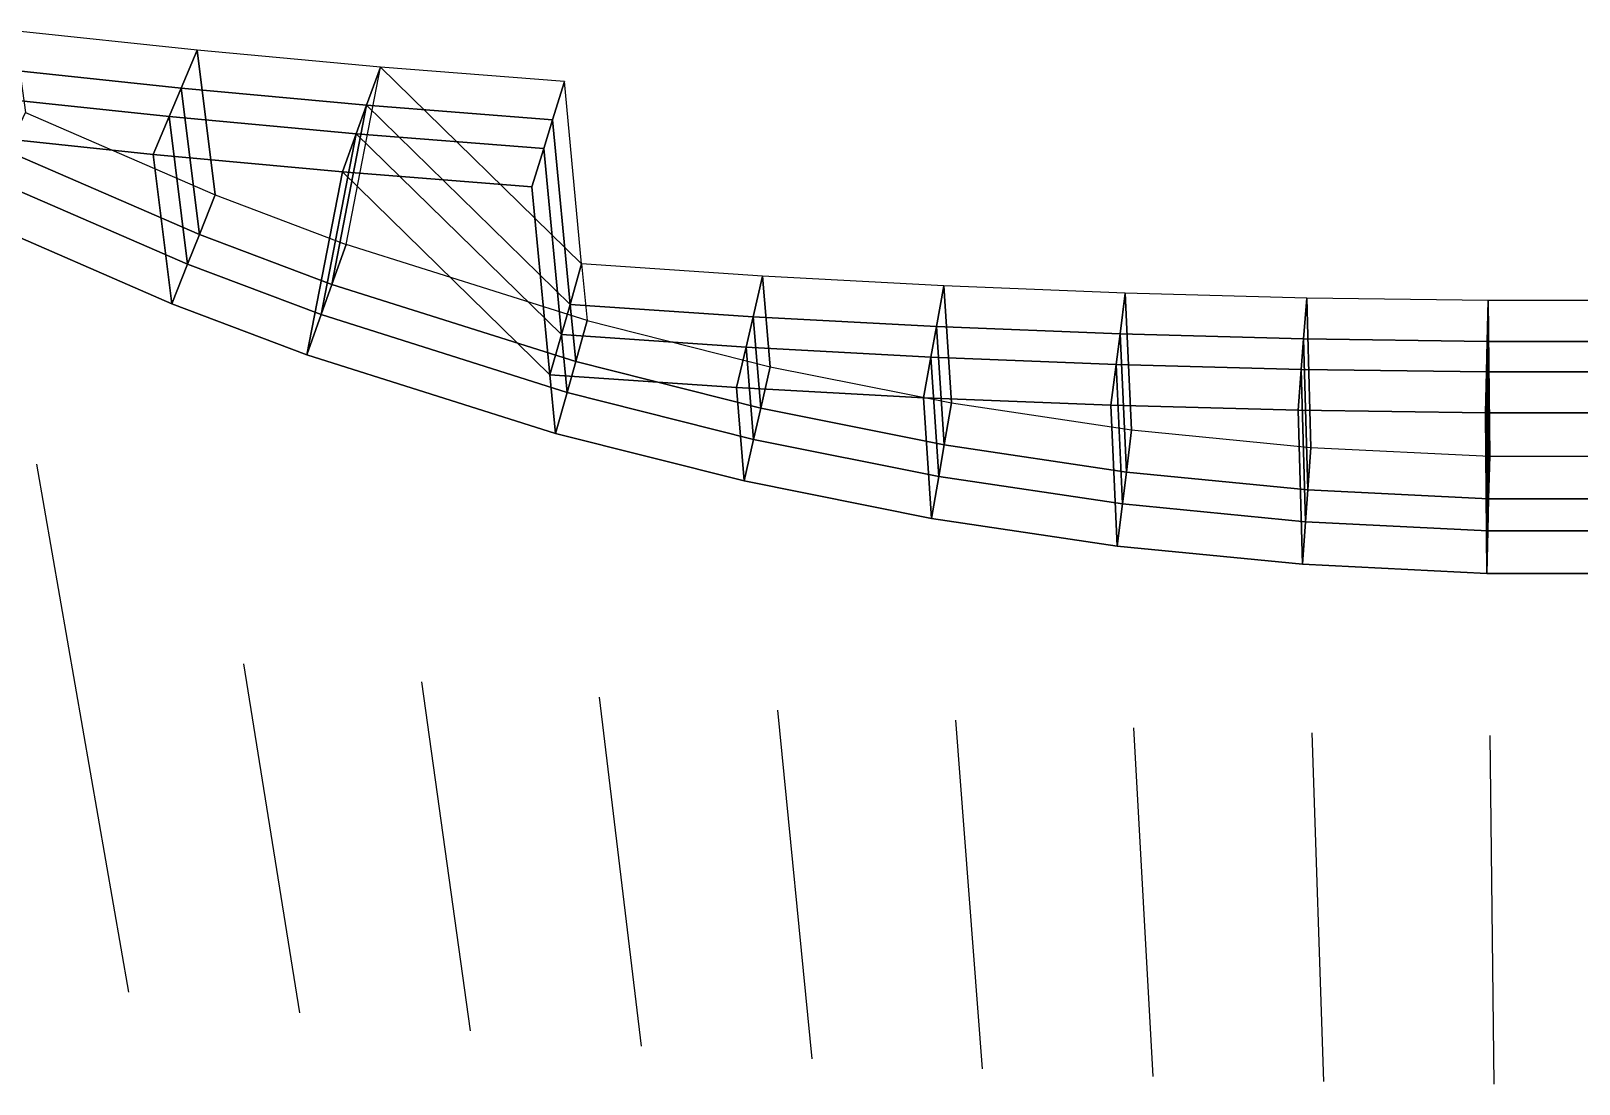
# Model space of a CAD drawing. Extents: x -21.3 to 21.3, y -21.5 to 21.5.
# Drawn here: x -7.74 to 0, y -21.5 to -16.24 of the extents above; entities that cross this region are included whole.
import ezdxf

# ---------------------------------------------------------------- set-up
doc = ezdxf.new("R2010")
doc.units = 0

msp = doc.modelspace()

# ---------------------------------------------------------------- linework, layer by layer
at = {"layer": 'Crown wall bottom'}
for points in [[(-6.81564, -17.05952, 29.20223), (-6.9064, -16.33658, 29.59168), (-7.82099, -16.24, 29.41674), (-7.76431, -16.64744, 29.20322)], [(-6.16106, -17.30677, 29.20218), (-5.98968, -16.42088, 29.74438), (-6.9064, -16.33658, 29.59168), (-6.81564, -17.05952, 29.20223)], [(-6.89466, -17.25731, 29.5408), (-6.98648, -16.52599, 29.93477), (-7.91166, -16.42829, 29.7578), (-7.85433, -16.84046, 29.54181)], [(-4.95697, -17.68817, 29.20286), (-6.16106, -17.30677, 29.20218), (-5.98968, -16.42088, 29.74438), (-4.98505, -17.40492, 29.3678)], [(-4.98505, -17.40492, 29.3678), (-5.07115, -16.49299, 29.87499), (-5.98968, -16.42088, 29.74438)], [(-6.23249, -17.50743, 29.54075), (-6.05913, -16.61127, 30.08924), (-6.98648, -16.52599, 29.93477), (-6.89466, -17.25731, 29.5408)], [(-6.95393, -17.40565, 29.79473), (-7.04653, -16.66805, 30.19209), (-7.97967, -16.56951, 30.0136), (-7.92185, -16.98522, 29.79575)], [(-5.01444, -17.89325, 29.54145), (-6.23249, -17.50743, 29.54075), (-6.05913, -16.61127, 30.08924), (-5.04285, -17.60672, 29.7083)], [(-5.04285, -17.60672, 29.7083), (-5.12994, -16.68421, 30.22136), (-6.05913, -16.61127, 30.08924)], [(-6.28606, -17.65792, 29.79469), (-6.11121, -16.75406, 30.34789), (-7.04653, -16.66805, 30.19209), (-6.95393, -17.40565, 29.79473)], [(-5.05755, -18.04706, 29.79538), (-6.28606, -17.65792, 29.79469), (-6.11121, -16.75406, 30.34789), (-5.0862, -17.75807, 29.96367)], [(-5.0862, -17.75807, 29.96367), (-5.17404, -16.82763, 30.48115), (-6.11121, -16.75406, 30.34789)], [(-4.08014, -17.46607, 29.47098), (-4.98505, -17.40492, 29.3678), (-4.95697, -17.68817, 29.20286), (-4.04304, -17.91839, 29.20334)], [(-3.17433, -17.5149, 29.55337), (-4.08014, -17.46607, 29.47098), (-4.04304, -17.91839, 29.20334), (-3.1367, -18.09958, 29.20302)], [(-2.26786, -17.55147, 29.61508), (-3.17433, -17.5149, 29.55337), (-3.1367, -18.09958, 29.20302), (-2.2363, -18.23368, 29.20243)], [(-1.3609, -17.57583, 29.65617), (-2.26786, -17.55147, 29.61508), (-2.2363, -18.23368, 29.20243), (-1.34014, -18.32202, 29.20201)], [(-4.12744, -17.66858, 29.81267), (-5.04285, -17.60672, 29.7083), (-5.01444, -17.89325, 29.54145), (-4.08992, -18.12614, 29.54193)], [(-0.45366, -17.588, 29.6767), (-1.3609, -17.57583, 29.65617), (-1.34014, -18.32202, 29.20201), (-0.44653, -18.36617, 29.20162)], [(-0.44653, -18.36617, 29.20162), (0.44653, -18.36617, 29.20162), (0.45366, -17.588, 29.6767), (-0.45366, -17.588, 29.6767)], [(-3.21114, -17.71797, 29.89602), (-4.12744, -17.66858, 29.81267), (-4.08992, -18.12614, 29.54193), (-3.17307, -18.30943, 29.54161)], [(-4.16292, -17.82046, 30.06894), (-5.0862, -17.75807, 29.96367), (-5.05755, -18.04706, 29.79538), (-4.12507, -18.28195, 29.79587)], [(-2.29415, -17.75497, 29.95844), (-3.21114, -17.71797, 29.89602), (-3.17307, -18.30943, 29.54161), (-2.26223, -18.44509, 29.54101)], [(-1.37668, -17.7796, 30.00001), (-2.29415, -17.75497, 29.95844), (-2.26223, -18.44509, 29.54101), (-1.35568, -18.53445, 29.54059)], [(-0.45892, -17.79191, 30.02078), (-1.37668, -17.7796, 30.00001), (-1.35568, -18.53445, 29.54059), (-0.4517, -18.57911, 29.54019)], [(-0.4517, -18.57911, 29.54019), (0.4517, -18.57911, 29.54019), (0.45892, -17.79191, 30.02078), (-0.45892, -17.79191, 30.02078)], [(-3.23874, -17.87028, 30.15301), (-4.16292, -17.82046, 30.06894), (-4.12507, -18.28195, 29.79587), (-3.20035, -18.46682, 29.79555)], [(-2.31387, -17.90759, 30.21596), (-3.23874, -17.87028, 30.15301), (-3.20035, -18.46682, 29.79555), (-2.28167, -18.60364, 29.79494)], [(-1.38851, -17.93244, 30.25789), (-2.31387, -17.90759, 30.21596), (-2.28167, -18.60364, 29.79494), (-1.36734, -18.69377, 29.79452)], [(-0.46287, -17.94485, 30.27884), (-1.38851, -17.93244, 30.25789), (-1.36734, -18.69377, 29.79452), (-0.45559, -18.73881, 29.79412)], [(-0.45559, -18.73881, 29.79412), (0.45559, -18.73881, 29.79412), (0.46287, -17.94485, 30.27884), (-0.46287, -17.94485, 30.27884)]]:
    msp.add_3dface(points, dxfattribs=at)
at = {"layer": 'Crown wall side1'}
for points in [[(-6.81564, -17.05952, 29.20223), (-6.9064, -16.33658, 29.59168), (-6.98648, -16.52599, 29.93477), (-6.89466, -17.25731, 29.5408)], [(-6.16106, -17.30677, 29.20218), (-5.98968, -16.42088, 29.74438), (-6.05913, -16.61127, 30.08924), (-6.23249, -17.50743, 29.54075)], [(-6.89466, -17.25731, 29.5408), (-6.98648, -16.52599, 29.93477), (-7.04653, -16.66805, 30.19209), (-6.95393, -17.40565, 29.79473)], [(-4.98505, -17.40492, 29.3678), (-5.07115, -16.49299, 29.87499), (-5.12994, -16.68421, 30.22136), (-5.04285, -17.60672, 29.7083)], [(-6.23249, -17.50743, 29.54075), (-6.05913, -16.61127, 30.08924), (-6.11121, -16.75406, 30.34789), (-6.28606, -17.65792, 29.79469)], [(-6.95393, -17.40565, 29.79473), (-7.04653, -16.66805, 30.19209), (-7.12661, -16.85746, 30.53518), (-7.03295, -17.60344, 30.13331)], [(-5.04285, -17.60672, 29.7083), (-5.12994, -16.68421, 30.22136), (-5.17404, -16.82763, 30.48115), (-5.0862, -17.75807, 29.96367)], [(-6.28606, -17.65792, 29.79469), (-6.11121, -16.75406, 30.34789), (-6.18066, -16.94445, 30.69275), (-6.3575, -17.85858, 30.13326)], [(-5.0862, -17.75807, 29.96367), (-5.17404, -16.82763, 30.48115), (-5.23284, -17.01885, 30.82752), (-5.144, -17.95986, 30.30417)], [(-4.95697, -17.68817, 29.20286), (-6.16106, -17.30677, 29.20218), (-6.23249, -17.50743, 29.54075), (-5.01444, -17.89325, 29.54145)], [(-4.08014, -17.46607, 29.47098), (-4.98505, -17.40492, 29.3678), (-5.04285, -17.60672, 29.7083), (-4.12744, -17.66858, 29.81267)], [(-3.17433, -17.5149, 29.55337), (-4.08014, -17.46607, 29.47098), (-4.12744, -17.66858, 29.81267), (-3.21114, -17.71797, 29.89602)], [(-5.01444, -17.89325, 29.54145), (-6.23249, -17.50743, 29.54075), (-6.28606, -17.65792, 29.79469), (-5.05755, -18.04706, 29.79538)], [(-2.26786, -17.55147, 29.61508), (-3.17433, -17.5149, 29.55337), (-3.21114, -17.71797, 29.89602), (-2.29415, -17.75497, 29.95844)], [(-1.3609, -17.57583, 29.65617), (-2.26786, -17.55147, 29.61508), (-2.29415, -17.75497, 29.95844), (-1.37668, -17.7796, 30.00001)], [(-4.12744, -17.66858, 29.81267), (-5.04285, -17.60672, 29.7083), (-5.0862, -17.75807, 29.96367), (-4.16292, -17.82046, 30.06894)], [(-0.45366, -17.588, 29.6767), (-1.3609, -17.57583, 29.65617), (-1.37668, -17.7796, 30.00001), (-0.45892, -17.79191, 30.02078)], [(-5.05755, -18.04706, 29.79538), (-6.28606, -17.65792, 29.79469), (-6.3575, -17.85858, 30.13326), (-5.11502, -18.25214, 30.13397)], [(-3.21114, -17.71797, 29.89602), (-4.12744, -17.66858, 29.81267), (-4.16292, -17.82046, 30.06894), (-3.23874, -17.87028, 30.15301)], [(-4.16292, -17.82046, 30.06894), (-5.0862, -17.75807, 29.96367), (-5.144, -17.95986, 30.30417), (-4.21023, -18.02296, 30.41064)], [(-2.29415, -17.75497, 29.95844), (-3.21114, -17.71797, 29.89602), (-3.23874, -17.87028, 30.15301), (-2.31387, -17.90759, 30.21596)], [(-1.37668, -17.7796, 30.00001), (-2.29415, -17.75497, 29.95844), (-2.31387, -17.90759, 30.21596), (-1.38851, -17.93244, 30.25789)], [(-0.45892, -17.79191, 30.02078), (-1.37668, -17.7796, 30.00001), (-1.38851, -17.93244, 30.25789), (-0.46287, -17.94485, 30.27884)], [(-3.23874, -17.87028, 30.15301), (-4.16292, -17.82046, 30.06894), (-4.21023, -18.02296, 30.41064), (-3.27554, -18.07335, 30.49565)], [(-2.31387, -17.90759, 30.21596), (-3.23874, -17.87028, 30.15301), (-3.27554, -18.07335, 30.49565), (-2.34016, -18.11108, 30.55932)], [(-1.38851, -17.93244, 30.25789), (-2.31387, -17.90759, 30.21596), (-2.34016, -18.11108, 30.55932), (-1.40429, -18.13621, 30.60173)], [(-0.46287, -17.94485, 30.27884), (-1.38851, -17.93244, 30.25789), (-1.40429, -18.13621, 30.60173), (-0.46813, -18.14877, 30.62292)], [(-0.44653, -18.36617, 29.20162), (0.44653, -18.36617, 29.20162), (0.4517, -18.57911, 29.54019), (-0.4517, -18.57911, 29.54019)], [(-0.4517, -18.57911, 29.54019), (0.4517, -18.57911, 29.54019), (0.45559, -18.73881, 29.79412), (-0.45559, -18.73881, 29.79412)], [(-0.45559, -18.73881, 29.79412), (0.45559, -18.73881, 29.79412), (0.46076, -18.95175, 30.13269), (-0.46076, -18.95175, 30.13269)]]:
    msp.add_3dface(points, dxfattribs=at)
at = {"layer": 'Crown wall side2'}
for points in [[(-6.9064, -16.33658, 29.59168), (-7.82099, -16.24, 29.41674), (-7.91166, -16.42829, 29.7578), (-6.98648, -16.52599, 29.93477)], [(-5.98968, -16.42088, 29.74438), (-6.9064, -16.33658, 29.59168), (-6.98648, -16.52599, 29.93477), (-6.05913, -16.61127, 30.08924)], [(-6.98648, -16.52599, 29.93477), (-7.91166, -16.42829, 29.7578), (-7.97967, -16.56951, 30.0136), (-7.04653, -16.66805, 30.19209)], [(-6.16106, -17.30677, 29.20218), (-5.98968, -16.42088, 29.74438), (-6.05913, -16.61127, 30.08924), (-6.23249, -17.50743, 29.54075)], [(-5.07115, -16.49299, 29.87499), (-5.98968, -16.42088, 29.74438), (-6.05913, -16.61127, 30.08924), (-5.12994, -16.68421, 30.22136)], [(-6.05913, -16.61127, 30.08924), (-6.98648, -16.52599, 29.93477), (-7.04653, -16.66805, 30.19209), (-6.11121, -16.75406, 30.34789)], [(-7.04653, -16.66805, 30.19209), (-7.97967, -16.56951, 30.0136), (-8.07035, -16.7578, 30.35466), (-7.12661, -16.85746, 30.53518)], [(-6.23249, -17.50743, 29.54075), (-6.05913, -16.61127, 30.08924), (-6.11121, -16.75406, 30.34789), (-6.28606, -17.65792, 29.79469)], [(-5.12994, -16.68421, 30.22136), (-6.05913, -16.61127, 30.08924), (-6.11121, -16.75406, 30.34789), (-5.17404, -16.82763, 30.48115)], [(-6.11121, -16.75406, 30.34789), (-7.04653, -16.66805, 30.19209), (-7.12661, -16.85746, 30.53518), (-6.18066, -16.94445, 30.69275)], [(-6.28606, -17.65792, 29.79469), (-6.11121, -16.75406, 30.34789), (-6.18066, -16.94445, 30.69275), (-6.3575, -17.85858, 30.13326)], [(-5.17404, -16.82763, 30.48115), (-6.11121, -16.75406, 30.34789), (-6.18066, -16.94445, 30.69275), (-5.23284, -17.01885, 30.82752)], [(-4.98505, -17.40492, 29.3678), (-4.95697, -17.68817, 29.20286), (-5.01444, -17.89325, 29.54145), (-5.04285, -17.60672, 29.7083)], [(-4.08014, -17.46607, 29.47098), (-4.04304, -17.91839, 29.20334), (-4.08992, -18.12614, 29.54193), (-4.12744, -17.66858, 29.81267)], [(-3.17433, -17.5149, 29.55337), (-3.1367, -18.09958, 29.20302), (-3.17307, -18.30943, 29.54161), (-3.21114, -17.71797, 29.89602)], [(-2.26786, -17.55147, 29.61508), (-2.2363, -18.23368, 29.20243), (-2.26223, -18.44509, 29.54101), (-2.29415, -17.75497, 29.95844)], [(-5.04285, -17.60672, 29.7083), (-5.01444, -17.89325, 29.54145), (-5.05755, -18.04706, 29.79538), (-5.0862, -17.75807, 29.96367)], [(-1.3609, -17.57583, 29.65617), (-1.34014, -18.32202, 29.20201), (-1.35568, -18.53445, 29.54059), (-1.37668, -17.7796, 30.00001)], [(-4.12744, -17.66858, 29.81267), (-4.08992, -18.12614, 29.54193), (-4.12507, -18.28195, 29.79587), (-4.16292, -17.82046, 30.06894)], [(-5.0862, -17.75807, 29.96367), (-5.05755, -18.04706, 29.79538), (-5.11502, -18.25214, 30.13397), (-5.144, -17.95986, 30.30417)], [(-3.21114, -17.71797, 29.89602), (-3.17307, -18.30943, 29.54161), (-3.20035, -18.46682, 29.79555), (-3.23874, -17.87028, 30.15301)], [(-2.29415, -17.75497, 29.95844), (-2.26223, -18.44509, 29.54101), (-2.28167, -18.60364, 29.79494), (-2.31387, -17.90759, 30.21596)], [(-1.37668, -17.7796, 30.00001), (-1.35568, -18.53445, 29.54059), (-1.36734, -18.69377, 29.79452), (-1.38851, -17.93244, 30.25789)], [(-4.16292, -17.82046, 30.06894), (-4.12507, -18.28195, 29.79587), (-4.17195, -18.4897, 30.13446), (-4.21023, -18.02296, 30.41064)], [(-3.23874, -17.87028, 30.15301), (-3.20035, -18.46682, 29.79555), (-3.23671, -18.67667, 30.13413), (-3.27554, -18.07335, 30.49565)], [(-2.31387, -17.90759, 30.21596), (-2.28167, -18.60364, 29.79494), (-2.3076, -18.81505, 30.13352), (-2.34016, -18.11108, 30.55932)], [(-1.38851, -17.93244, 30.25789), (-1.36734, -18.69377, 29.79452), (-1.38287, -18.9062, 30.13309), (-1.40429, -18.13621, 30.60173)]]:
    msp.add_3dface(points, dxfattribs=at)
at = {"layer": 'Crown wall side3'}
for points in [[(-6.9064, -16.33658, 29.59168), (-6.81564, -17.05952, 29.20223), (-6.89466, -17.25731, 29.5408), (-6.98648, -16.52599, 29.93477)], [(-5.98968, -16.42088, 29.74438), (-5.98968, -16.42088, 29.74438), (-6.05913, -16.61127, 30.08924)], [(-5.98968, -16.42088, 29.74438), (-4.98505, -17.40492, 29.3678), (-5.04285, -17.60672, 29.7083), (-6.05913, -16.61127, 30.08924)], [(-6.98648, -16.52599, 29.93477), (-6.89466, -17.25731, 29.5408), (-6.95393, -17.40565, 29.79473), (-7.04653, -16.66805, 30.19209)], [(-6.05913, -16.61127, 30.08924), (-6.05913, -16.61127, 30.08924), (-6.11121, -16.75406, 30.34789)], [(-6.05913, -16.61127, 30.08924), (-5.04285, -17.60672, 29.7083), (-5.0862, -17.75807, 29.96367), (-6.11121, -16.75406, 30.34789)], [(-7.04653, -16.66805, 30.19209), (-6.95393, -17.40565, 29.79473), (-7.03295, -17.60344, 30.13331), (-7.12661, -16.85746, 30.53518)], [(-6.11121, -16.75406, 30.34789), (-6.11121, -16.75406, 30.34789), (-6.18066, -16.94445, 30.69275)], [(-6.11121, -16.75406, 30.34789), (-5.0862, -17.75807, 29.96367), (-5.144, -17.95986, 30.30417), (-6.18066, -16.94445, 30.69275)], [(0.45366, -17.588, 29.6767), (-0.45366, -17.588, 29.6767), (-0.45892, -17.79191, 30.02078), (0.45892, -17.79191, 30.02078)], [(-4.95697, -17.68817, 29.20286), (-4.04304, -17.91839, 29.20334), (-4.08992, -18.12614, 29.54193), (-5.01444, -17.89325, 29.54145)], [(0.45892, -17.79191, 30.02078), (-0.45892, -17.79191, 30.02078), (-0.46287, -17.94485, 30.27884), (0.46287, -17.94485, 30.27884)], [(-5.01444, -17.89325, 29.54145), (-4.08992, -18.12614, 29.54193), (-4.12507, -18.28195, 29.79587), (-5.05755, -18.04706, 29.79538)], [(-4.04304, -17.91839, 29.20334), (-3.1367, -18.09958, 29.20302), (-3.17307, -18.30943, 29.54161), (-4.08992, -18.12614, 29.54193)], [(0.46287, -17.94485, 30.27884), (-0.46287, -17.94485, 30.27884), (-0.46813, -18.14877, 30.62292), (0.46813, -18.14877, 30.62292)], [(-5.05755, -18.04706, 29.79538), (-4.12507, -18.28195, 29.79587), (-4.17195, -18.4897, 30.13446), (-5.11502, -18.25214, 30.13397)], [(-3.1367, -18.09958, 29.20302), (-2.2363, -18.23368, 29.20243), (-2.26223, -18.44509, 29.54101), (-3.17307, -18.30943, 29.54161)], [(-4.08992, -18.12614, 29.54193), (-3.17307, -18.30943, 29.54161), (-3.20035, -18.46682, 29.79555), (-4.12507, -18.28195, 29.79587)], [(-2.2363, -18.23368, 29.20243), (-1.34014, -18.32202, 29.20201), (-1.35568, -18.53445, 29.54059), (-2.26223, -18.44509, 29.54101)], [(-4.12507, -18.28195, 29.79587), (-3.20035, -18.46682, 29.79555), (-3.23671, -18.67667, 30.13413), (-4.17195, -18.4897, 30.13446)], [(-3.17307, -18.30943, 29.54161), (-2.26223, -18.44509, 29.54101), (-2.28167, -18.60364, 29.79494), (-3.20035, -18.46682, 29.79555)], [(-1.34014, -18.32202, 29.20201), (-0.44653, -18.36617, 29.20162), (-0.4517, -18.57911, 29.54019), (-1.35568, -18.53445, 29.54059)], [(-3.20035, -18.46682, 29.79555), (-2.28167, -18.60364, 29.79494), (-2.3076, -18.81505, 30.13352), (-3.23671, -18.67667, 30.13413)], [(-2.26223, -18.44509, 29.54101), (-1.35568, -18.53445, 29.54059), (-1.36734, -18.69377, 29.79452), (-2.28167, -18.60364, 29.79494)], [(-1.35568, -18.53445, 29.54059), (-0.4517, -18.57911, 29.54019), (-0.45559, -18.73881, 29.79412), (-1.36734, -18.69377, 29.79452)], [(-2.28167, -18.60364, 29.79494), (-1.36734, -18.69377, 29.79452), (-1.38287, -18.9062, 30.13309), (-2.3076, -18.81505, 30.13352)], [(-1.36734, -18.69377, 29.79452), (-0.45559, -18.73881, 29.79412), (-0.46076, -18.95175, 30.13269), (-1.38287, -18.9062, 30.13309)]]:
    msp.add_3dface(points, dxfattribs=at)
at = {"layer": 'Crown wall side4'}
for points in [[(-5.98968, -16.42088, 29.74438), (-4.98505, -17.40492, 29.3678), (-5.04285, -17.60672, 29.7083), (-6.05913, -16.61127, 30.08924)], [(-6.05913, -16.61127, 30.08924), (-5.04285, -17.60672, 29.7083), (-5.0862, -17.75807, 29.96367), (-6.11121, -16.75406, 30.34789)], [(-7.76431, -16.64744, 29.20322), (-6.81564, -17.05952, 29.20223), (-6.89466, -17.25731, 29.5408), (-7.85433, -16.84046, 29.54181)], [(-6.11121, -16.75406, 30.34789), (-5.0862, -17.75807, 29.96367), (-5.144, -17.95986, 30.30417), (-6.18066, -16.94445, 30.69275)], [(-7.85433, -16.84046, 29.54181), (-6.89466, -17.25731, 29.5408), (-6.95393, -17.40565, 29.79473), (-7.92185, -16.98522, 29.79575)], [(-7.92185, -16.98522, 29.79575), (-6.95393, -17.40565, 29.79473), (-7.03295, -17.60344, 30.13331), (-8.01187, -17.17823, 30.13434)], [(-6.81564, -17.05952, 29.20223), (-6.16106, -17.30677, 29.20218), (-6.23249, -17.50743, 29.54075), (-6.89466, -17.25731, 29.5408)], [(-6.89466, -17.25731, 29.5408), (-6.23249, -17.50743, 29.54075), (-6.28606, -17.65792, 29.79469), (-6.95393, -17.40565, 29.79473)], [(-6.95393, -17.40565, 29.79473), (-6.28606, -17.65792, 29.79469), (-6.3575, -17.85858, 30.13326), (-7.03295, -17.60344, 30.13331)], [(-4.98505, -17.40492, 29.3678), (-4.95697, -17.68817, 29.20286), (-5.01444, -17.89325, 29.54145), (-5.04285, -17.60672, 29.7083)], [(-4.04304, -17.91839, 29.20334), (-4.08014, -17.46607, 29.47098), (-4.12744, -17.66858, 29.81267), (-4.08992, -18.12614, 29.54193)], [(-3.1367, -18.09958, 29.20302), (-3.17433, -17.5149, 29.55337), (-3.21114, -17.71797, 29.89602), (-3.17307, -18.30943, 29.54161)], [(-2.2363, -18.23368, 29.20243), (-2.26786, -17.55147, 29.61508), (-2.29415, -17.75497, 29.95844), (-2.26223, -18.44509, 29.54101)], [(-5.04285, -17.60672, 29.7083), (-5.01444, -17.89325, 29.54145), (-5.05755, -18.04706, 29.79538), (-5.0862, -17.75807, 29.96367)], [(-1.34014, -18.32202, 29.20201), (-1.3609, -17.57583, 29.65617), (-1.37668, -17.7796, 30.00001), (-1.35568, -18.53445, 29.54059)], [(-0.45366, -17.588, 29.6767), (-0.44653, -18.36617, 29.20162), (-0.4517, -18.57911, 29.54019), (-0.45892, -17.79191, 30.02078)], [(-0.44653, -18.36617, 29.20162), (-0.45366, -17.588, 29.6767), (-0.45892, -17.79191, 30.02078), (-0.4517, -18.57911, 29.54019)], [(-4.08992, -18.12614, 29.54193), (-4.12744, -17.66858, 29.81267), (-4.16292, -17.82046, 30.06894), (-4.12507, -18.28195, 29.79587)], [(-5.0862, -17.75807, 29.96367), (-5.05755, -18.04706, 29.79538), (-5.11502, -18.25214, 30.13397), (-5.144, -17.95986, 30.30417)], [(-3.17307, -18.30943, 29.54161), (-3.21114, -17.71797, 29.89602), (-3.23874, -17.87028, 30.15301), (-3.20035, -18.46682, 29.79555)], [(-2.26223, -18.44509, 29.54101), (-2.29415, -17.75497, 29.95844), (-2.31387, -17.90759, 30.21596), (-2.28167, -18.60364, 29.79494)], [(-1.35568, -18.53445, 29.54059), (-1.37668, -17.7796, 30.00001), (-1.38851, -17.93244, 30.25789), (-1.36734, -18.69377, 29.79452)], [(-0.45892, -17.79191, 30.02078), (-0.4517, -18.57911, 29.54019), (-0.45559, -18.73881, 29.79412), (-0.46287, -17.94485, 30.27884)], [(-0.4517, -18.57911, 29.54019), (-0.45892, -17.79191, 30.02078), (-0.46287, -17.94485, 30.27884), (-0.45559, -18.73881, 29.79412)], [(-4.12507, -18.28195, 29.79587), (-4.16292, -17.82046, 30.06894), (-4.21023, -18.02296, 30.41064), (-4.17195, -18.4897, 30.13446)], [(-3.20035, -18.46682, 29.79555), (-3.23874, -17.87028, 30.15301), (-3.27554, -18.07335, 30.49565), (-3.23671, -18.67667, 30.13413)], [(-2.28167, -18.60364, 29.79494), (-2.31387, -17.90759, 30.21596), (-2.34016, -18.11108, 30.55932), (-2.3076, -18.81505, 30.13352)], [(-1.36734, -18.69377, 29.79452), (-1.38851, -17.93244, 30.25789), (-1.40429, -18.13621, 30.60173), (-1.38287, -18.9062, 30.13309)], [(-0.46287, -17.94485, 30.27884), (-0.45559, -18.73881, 29.79412), (-0.46076, -18.95175, 30.13269), (-0.46813, -18.14877, 30.62292)], [(-0.45559, -18.73881, 29.79412), (-0.46287, -17.94485, 30.27884), (-0.46813, -18.14877, 30.62292), (-0.46076, -18.95175, 30.13269)]]:
    msp.add_3dface(points, dxfattribs=at)
at = {"layer": 'Crown wall top'}
for points in [[(-6.89466, -17.25731, 29.5408), (-6.98648, -16.52599, 29.93477), (-7.91166, -16.42829, 29.7578), (-7.85433, -16.84046, 29.54181)], [(-6.23249, -17.50743, 29.54075), (-6.05913, -16.61127, 30.08924), (-6.98648, -16.52599, 29.93477), (-6.89466, -17.25731, 29.5408)], [(-6.95393, -17.40565, 29.79473), (-7.04653, -16.66805, 30.19209), (-7.97967, -16.56951, 30.0136), (-7.92185, -16.98522, 29.79575)], [(-5.01444, -17.89325, 29.54145), (-6.23249, -17.50743, 29.54075), (-6.05913, -16.61127, 30.08924), (-5.04285, -17.60672, 29.7083)], [(-5.04285, -17.60672, 29.7083), (-5.12994, -16.68421, 30.22136), (-6.05913, -16.61127, 30.08924)], [(-6.28606, -17.65792, 29.79469), (-6.11121, -16.75406, 30.34789), (-7.04653, -16.66805, 30.19209), (-6.95393, -17.40565, 29.79473)], [(-7.03295, -17.60344, 30.13331), (-7.12661, -16.85746, 30.53518), (-8.07035, -16.7578, 30.35466), (-8.01187, -17.17823, 30.13434)], [(-5.05755, -18.04706, 29.79538), (-6.28606, -17.65792, 29.79469), (-6.11121, -16.75406, 30.34789), (-5.0862, -17.75807, 29.96367)], [(-5.0862, -17.75807, 29.96367), (-5.17404, -16.82763, 30.48115), (-6.11121, -16.75406, 30.34789)], [(-6.3575, -17.85858, 30.13326), (-6.18066, -16.94445, 30.69275), (-7.12661, -16.85746, 30.53518), (-7.03295, -17.60344, 30.13331)], [(-5.11502, -18.25214, 30.13397), (-6.3575, -17.85858, 30.13326), (-6.18066, -16.94445, 30.69275), (-5.144, -17.95986, 30.30417)], [(-5.144, -17.95986, 30.30417), (-5.23284, -17.01885, 30.82752), (-6.18066, -16.94445, 30.69275)], [(-4.12744, -17.66858, 29.81267), (-5.04285, -17.60672, 29.7083), (-5.01444, -17.89325, 29.54145), (-4.08992, -18.12614, 29.54193)], [(-3.21114, -17.71797, 29.89602), (-4.12744, -17.66858, 29.81267), (-4.08992, -18.12614, 29.54193), (-3.17307, -18.30943, 29.54161)], [(-4.16292, -17.82046, 30.06894), (-5.0862, -17.75807, 29.96367), (-5.05755, -18.04706, 29.79538), (-4.12507, -18.28195, 29.79587)], [(-2.29415, -17.75497, 29.95844), (-3.21114, -17.71797, 29.89602), (-3.17307, -18.30943, 29.54161), (-2.26223, -18.44509, 29.54101)], [(-1.37668, -17.7796, 30.00001), (-2.29415, -17.75497, 29.95844), (-2.26223, -18.44509, 29.54101), (-1.35568, -18.53445, 29.54059)], [(-0.45892, -17.79191, 30.02078), (-1.37668, -17.7796, 30.00001), (-1.35568, -18.53445, 29.54059), (-0.4517, -18.57911, 29.54019)], [(-0.4517, -18.57911, 29.54019), (0.4517, -18.57911, 29.54019), (0.45892, -17.79191, 30.02078), (-0.45892, -17.79191, 30.02078)], [(-3.23874, -17.87028, 30.15301), (-4.16292, -17.82046, 30.06894), (-4.12507, -18.28195, 29.79587), (-3.20035, -18.46682, 29.79555)], [(-2.31387, -17.90759, 30.21596), (-3.23874, -17.87028, 30.15301), (-3.20035, -18.46682, 29.79555), (-2.28167, -18.60364, 29.79494)], [(-1.38851, -17.93244, 30.25789), (-2.31387, -17.90759, 30.21596), (-2.28167, -18.60364, 29.79494), (-1.36734, -18.69377, 29.79452)], [(-0.46287, -17.94485, 30.27884), (-1.38851, -17.93244, 30.25789), (-1.36734, -18.69377, 29.79452), (-0.45559, -18.73881, 29.79412)], [(-0.45559, -18.73881, 29.79412), (0.45559, -18.73881, 29.79412), (0.46287, -17.94485, 30.27884), (-0.46287, -17.94485, 30.27884)], [(-4.21023, -18.02296, 30.41064), (-5.144, -17.95986, 30.30417), (-5.11502, -18.25214, 30.13397), (-4.17195, -18.4897, 30.13446)], [(-3.27554, -18.07335, 30.49565), (-4.21023, -18.02296, 30.41064), (-4.17195, -18.4897, 30.13446), (-3.23671, -18.67667, 30.13413)], [(-2.34016, -18.11108, 30.55932), (-3.27554, -18.07335, 30.49565), (-3.23671, -18.67667, 30.13413), (-2.3076, -18.81505, 30.13352)], [(-1.40429, -18.13621, 30.60173), (-2.34016, -18.11108, 30.55932), (-2.3076, -18.81505, 30.13352), (-1.38287, -18.9062, 30.13309)], [(-0.46813, -18.14877, 30.62292), (-1.40429, -18.13621, 30.60173), (-1.38287, -18.9062, 30.13309), (-0.46076, -18.95175, 30.13269)], [(-0.46076, -18.95175, 30.13269), (0.46076, -18.95175, 30.13269), (0.46813, -18.14877, 30.62292), (-0.46813, -18.14877, 30.62292)]]:
    msp.add_3dface(points, dxfattribs=at)
at = {"layer": 'UpperTendons Crown'}
for p, q in [((-7.70944, -18.40563, 28.9972), (-7.2499, -21.04506, 27.26874)), ((-6.6749, -19.40463, 28.59976), (-6.39545, -21.14821, 27.4024)), ((-5.78583, -19.49441, 28.73208), (-5.5415, -21.23798, 27.51872)), ((-4.89633, -19.57108, 28.84508), (-4.68803, -21.31457, 27.61796)), ((-4.00648, -19.63478, 28.93896), (-3.835, -21.37814, 27.70033)), ((-3.11639, -19.6856, 29.01388), (-2.98235, -21.42883, 27.766)), ((-2.22611, -19.72365, 29.06995), (-2.13002, -21.46675, 27.81514)), ((-1.33571, -19.74898, 29.10728), (-1.27792, -21.49198, 27.84783)), ((-0.44525, -19.76163, 29.12593), (-0.42596, -21.50458, 27.86416))]:
    msp.add_line(p, q, dxfattribs=at)

doc.saveas('drawing.dxf')
